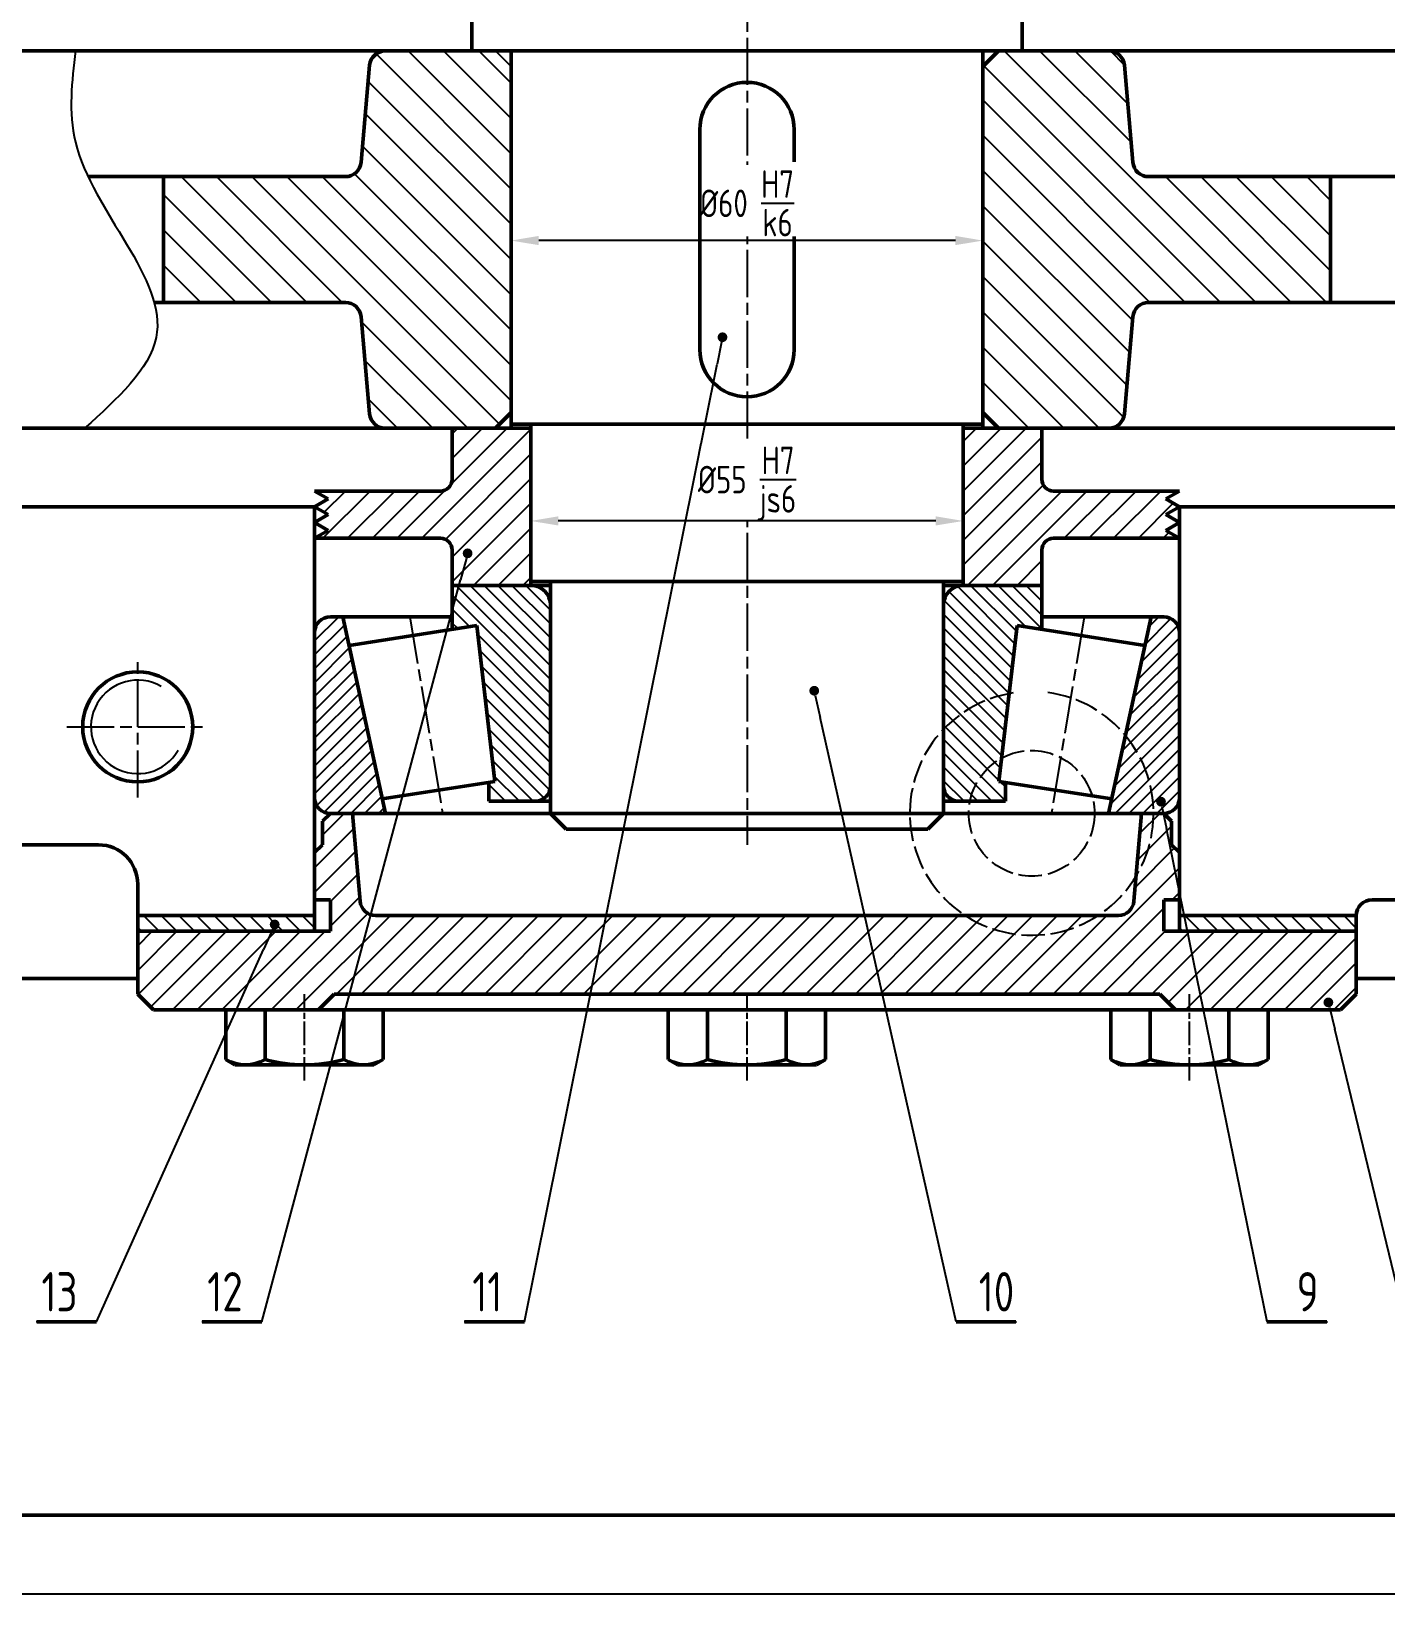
# Model space of a CAD drawing. Header units: millimetres. Extents: x -11122 to -2883, y -3177 to -1688.
# Drawn here: x -5366.8 to -5194.5, y -3176.6 to -2977.8 of the extents above; entities that cross this region are included whole.
import ezdxf

# ---------------------------------------------------------------- set-up
doc = ezdxf.new("R2010")
doc.units = ezdxf.units.MM
doc.header["$LTSCALE"] = 0.5
for name, pattern in [('AM_ISO02W050', [7.5, 6, -1.5]), ('AM_ISO08W050', [18, 12, -1.5, 3, -1.5]), ('AM_ISO08W050x2', [9, 6, -0.75, 1.5, -0.75])]:
    doc.linetypes.add(name, pattern=pattern)
for name, color, linetype, lineweight in [('AM_0', 7, 'Continuous', 50), ('AM_3', 6, 'AM_ISO02W050', 25), ('AM_4', 3, 'Continuous', 25), ('AM_5', 3, 'Continuous', 25), ('AM_7', 4, 'AM_ISO08W050', 25)]:
    doc.layers.add(name, color=color, linetype=linetype, lineweight=lineweight)
doc.styles.get("Standard").update_dxf_attribs({"font": 'tcvn+7284-2003i.ttf', "width": 0.8, "height": 3.5})
doc.styles.add('TCVN', font='tcvn+7284-2003i.ttf', dxfattribs={"width": 0.8, "height": 3.5})
doc.dimstyles.new('MyTemplate$0', dxfattribs={"dimtxt": 3.5, "dimasz": 3.5, "dimexe": 1.5, "dimexo": 0, "dimtad": 1, "dimtoh": 1, "dimdec": 0, "dimzin": 0, "dimtxsty": 'TCVN', "dimcen": 0, "dimclrd": 3, "dimclre": 3, "dimclrt": 1, "dimadec": 0, "dimazin": 0, "dimtfac": 1, "dimtdec": 0, "dimtofl": 0, "dimtmove": 0, "dimatfit": 3, "dimfxl": 1, "dimtfill": 1, "dimtolj": 1, "dimtzin": 0, "dimarcsym": 0})

# ---------------------------------------------------------------- blocks, each defined once
blk = doc.blocks.new('M10_dau_lu_long')
at = {"layer": 'AM_0'}
for p, q in [((3376.73, 3414.67), (3375.57, 3414)), ((3375.57, 3407.67), (3375.57, 3414)), ((3394.41, 3414.67), (3376.73, 3414.67)), ((3394.41, 3414.67), (3376.73, 3414.67)), ((3380.57, 3407.67), (3380.57, 3414)), ((3390.57, 3407.67), (3390.57, 3414)), ((3394.41, 3414.67), (3395.57, 3414)), ((3395.57, 3407.67), (3395.57, 3414)), ((3395.57, 3407.67), (3375.57, 3407.67))]:
    blk.add_line(p, q, dxfattribs=at)
for centre, radius, start, end in [((3378.07, 3409.67), 5, 60, 120), ((3385.57, 3395.67), 19, 74.7385, 105.2615), ((3393.07, 3409.67), 5, 60, 120)]:
    blk.add_arc(centre, radius, start, end, dxfattribs=at)
blk = doc.blocks.new('*D177')
at = {"layer": 'AM_5', "color": 3, "lineweight": -2, "transparency": 16777216}
for p, q in [((-5305.75, -3004.31), (-5305.75, -3005.94)), ((-5249.25, -3004.44), (-5302.25, -3004.44)), ((-5245.75, -3004.31), (-5245.75, -3005.94))]:
    blk.add_line(p, q, dxfattribs=at)
at = {"layer": 'AM_5', "color": 3, "transparency": 16777216}
for points in [[(-5302.25, -3003.85), (-5302.25, -3005.02), (-5305.75, -3004.44)], [(-5249.25, -3003.85), (-5249.25, -3005.02), (-5245.75, -3004.44)]]:
    blk.add_solid(points, dxfattribs=at)
at = {"layer": 'AM_5', "color": 1, "transparency": 16777216, "insert": (-5275.75, -2999.7), "char_height": 3.5, "attachment_point": 5, "style": 'TCVN', "bg_fill": 3, "box_fill_scale": 1.1, "bg_fill_color": 256, "bg_fill_true_color": 13158600, "bg_fill_transparency": 0}
blk.add_mtext('\\A1;%%c60{}{\\C2; \\SH7/k6;}', dxfattribs=at)
blk = doc.blocks.new('*D178')
at = {"layer": 'AM_5', "color": 3, "lineweight": -2, "transparency": 16777216}
for p, q in [((-5303.25, -3038.06), (-5303.25, -3041.61)), ((-5248.25, -3038.31), (-5248.25, -3041.61)), ((-5251.75, -3040.11), (-5299.75, -3040.11))]:
    blk.add_line(p, q, dxfattribs=at)
at = {"layer": 'AM_5', "color": 3, "transparency": 16777216}
for points in [[(-5299.75, -3039.52), (-5299.75, -3040.69), (-5303.25, -3040.11)], [(-5251.75, -3039.52), (-5251.75, -3040.69), (-5248.25, -3040.11)]]:
    blk.add_solid(points, dxfattribs=at)
at = {"layer": 'AM_5', "color": 1, "transparency": 16777216, "insert": (-5275.75, -3034.85), "char_height": 3.5, "attachment_point": 5, "style": 'TCVN', "bg_fill": 3, "box_fill_scale": 1.1, "bg_fill_color": 256, "bg_fill_true_color": 13158600, "bg_fill_transparency": 0}
blk.add_mtext('\\A1;%%c55{}{\\C2; \\SH7/js6;}', dxfattribs=at)
blk = doc.blocks.new('*D193')
at = {"layer": 'AM_5', "color": 3, "lineweight": -2, "transparency": 16777216}
for p, q in [((-5459.59, -2987.31), (-5459.59, -2783.87)), ((-5009.5, -2987.31), (-5009.5, -2783.87)), ((-5456.09, -2785.37), (-5013, -2785.37))]:
    blk.add_line(p, q, dxfattribs=at)
at = {"layer": 'AM_5', "color": 3, "transparency": 16777216}
for points in [[(-5456.09, -2784.79), (-5456.09, -2785.95), (-5459.59, -2785.37)], [(-5013, -2784.79), (-5013, -2785.95), (-5009.5, -2785.37)]]:
    blk.add_solid(points, dxfattribs=at)
at = {"layer": 'AM_5', "color": 1, "transparency": 16777216, "insert": (-5234.54, -2782.99), "char_height": 3.5, "attachment_point": 5, "style": 'TCVN', "bg_fill": 3, "box_fill_scale": 1.1, "bg_fill_color": 256, "bg_fill_true_color": 13158600, "bg_fill_transparency": 0}
blk.add_mtext('\\A1;450', dxfattribs=at)

msp = doc.modelspace()

# ---------------------------------------------------------------- hatches: boundary and pattern name
h = msp.add_hatch()
h.set_pattern_fill('ANSI31', color=1, scale=10, angle=90)
h.set_pattern_definition([(135, (2749, 3.9097), (-0.88388348, -0.88388348), [])])
h.paths.add_polyline_path([(-5307.81, -3073.24), (-5308.61, -3073.36), (-5308.61, -3075.78), (-5302.75, -3075.78, 0.414214), (-5300.75, -3073.78), (-5300.75, -3050.81, 0.414214), (-5303.25, -3048.31), (-5313.25, -3048.31), (-5313.25, -3053.91), (-5310.1, -3053.42)])
h.paths.add_polyline_path([(-5250.75, -3073.78, 0.414214), (-5248.75, -3075.78), (-5242.89, -3075.78), (-5242.89, -3073.36), (-5243.7, -3073.24), (-5241.4, -3053.42), (-5238.25, -3053.91), (-5238.25, -3048.31), (-5248.25, -3048.31, 0.414214), (-5250.75, -3050.81)])
h = msp.add_hatch()
h.set_pattern_fill('ANSI31', color=1, scale=10)
h.set_pattern_definition([(45, (2749, 3.9097), (-0.88388348, 0.88388348), [])])
h.paths.add_polyline_path([(-5327.14, -3052.31), (-5328.75, -3052.31, 0.414214), (-5330.75, -3054.31), (-5330.75, -3075.31, 0.414214), (-5328.75, -3077.31), (-5321.75, -3077.31)])
h.paths.add_polyline_path([(-5220.75, -3054.31, 0.414214), (-5222.75, -3052.31), (-5224.36, -3052.31), (-5229.75, -3077.31), (-5222.75, -3077.31, 0.414214), (-5220.75, -3075.31)])
at = {"layer": 'AM_5'}
h = msp.add_hatch(color=256, dxfattribs=at)
edge = h.paths.add_edge_path(flags=0)
edge.add_arc((-5278.87, -3016.74), 0.625, 0, 360)
h = msp.add_hatch(color=256, dxfattribs=at)
edge = h.paths.add_edge_path(flags=0)
edge.add_arc((-5311.29, -3044.23), 0.625, 0, 360)
h = msp.add_hatch(color=256, dxfattribs=at)
edge = h.paths.add_edge_path(flags=0)
edge.add_arc((-5267.2, -3061.71), 0.625, 0, 360)
h = msp.add_hatch(color=256, dxfattribs=at)
edge = h.paths.add_edge_path(flags=0)
edge.add_arc((-5223.09, -3075.82), 0.625, 0, 360)
h = msp.add_hatch(color=256, dxfattribs=at)
edge = h.paths.add_edge_path(flags=0)
edge.add_arc((-5335.83, -3091.45), 0.625, 0, 360)
h = msp.add_hatch(color=256, dxfattribs=at)
edge = h.paths.add_edge_path(flags=0)
edge.add_arc((-5201.8, -3101.36), 0.625, 0, 360)
at = {"layer": 'AM_7'}
h = msp.add_hatch(dxfattribs=at)
h.set_pattern_fill('ANSI31', color=256, scale=0.5, angle=90)
h.set_pattern_definition([(135, (2778, 0), (-1.12253202, -1.12253202), [])])
h.paths.add_polyline_path([(-5068.25, -3090.31), (-5084.75, -3090.31), (-5084.75, -3092.31), (-5068.25, -3092.31)])
h.paths.add_polyline_path([(-5146.75, -3090.31), (-5152.64, -3090.31), (-5153.02, -3092.31), (-5146.75, -3092.31)])
h.paths.add_polyline_path([(-5152.64, -3090.31), (-5163.25, -3090.31), (-5163.25, -3092.31), (-5153.02, -3092.31)])
h.paths.add_polyline_path([(-5198.25, -3090.31), (-5220.13, -3090.31), (-5219.73, -3092.31), (-5198.25, -3092.31)])
h.paths.add_polyline_path([(-5220.13, -3090.31), (-5220.75, -3090.31), (-5220.75, -3092.31), (-5219.73, -3092.31)])
h.paths.add_polyline_path([(-5330.75, -3090.31), (-5353.25, -3090.31), (-5353.25, -3092.31), (-5330.75, -3092.31)])
h.paths.add_polyline_path([(-5336.05, -3091.45, -1), (-5335.61, -3091.45, -1)], flags=16)

# ---------------------------------------------------------------- linework, layer by layer
for p, q in [((-5307.75, -2980.31), (-5305.75, -2982.31)), ((-5303.25, -3028.31), (-5313.25, -3028.31)), ((-5305.75, -3028.31), (-5303.25, -3028.31)), ((-5245.75, -3028.31), (-5248.25, -3028.31)), ((-5227.91, -3028.31), (-5144.92, -3028.31)), ((-5300.75, -3048.31), (-5313.25, -3048.31)), ((-5303.25, -3048.31), (-5300.75, -3048.31)), ((-5248.25, -3048.31), (-5250.75, -3048.31)), ((-5245.75, -3048.31), (-5250.75, -3048.31)), ((-5238.25, -3048.31), (-5250.75, -3048.31))]:
    msp.add_line(p, q)
at = {"layer": 'AM_0'}
for p, q in [((-5310.75, -2980.31), (-5310.75, -2975.31)), ((-5240.75, -2980.31), (-5240.75, -2975.31)), ((-5323.59, -2980.31), (-5321.76, -2980.31)), ((-5229.74, -2980.31), (-5321.76, -2980.31)), ((-5303.25, -2980.31), (-5310.75, -2980.31)), ((-5275.75, -2980.31), (-5305.75, -2980.31)), ((-5275.75, -2980.31), (-5245.75, -2980.31)), ((-5248.25, -2980.31), (-5240.75, -2980.31)), ((-5243.75, -2980.31), (-5245.75, -2982.31)), ((-5227.91, -2980.31), (-5229.74, -2980.31)), ((-5144.92, -2980.31), (-5227.91, -2980.31)), ((-5323.75, -2982.14), (-5324.83, -2994.48)), ((-5227.75, -2982.14), (-5226.67, -2994.48)), ((-5269.75, -3018.31), (-5269.75, -2990.31)), ((-5326.83, -2996.31), (-5359.56, -2996.31)), ((-5349.96, -2996.31), (-5349.96, -3012.31)), ((-5224.68, -2996.31), (-5158.4, -2996.31)), ((-5201.54, -2996.31), (-5201.54, -3012.31)), ((-5326.83, -3012.31), (-5351.16, -3012.31)), ((-5224.68, -3012.31), (-5158.4, -3012.31)), ((-5323.75, -3026.48), (-5324.83, -3014.14)), ((-5227.75, -3026.48), (-5226.67, -3014.14)), ((-5307.75, -3028.31), (-5305.75, -3026.31)), ((-5243.75, -3028.31), (-5245.75, -3026.31)), ((-5323.59, -3028.31), (-5321.76, -3028.31)), ((-5303.25, -3028.31), (-5321.76, -3028.31)), ((-5313.25, -3034.81), (-5313.25, -3028.31)), ((-5245.75, -3027.81), (-5305.75, -3027.81)), ((-5303.25, -3028.31), (-5305.75, -3028.31)), ((-5238.25, -3028.31), (-5248.25, -3028.31)), ((-5229.74, -3028.31), (-5243.75, -3028.31)), ((-5238.25, -3034.81), (-5238.25, -3028.31)), ((-5144.92, -3028.31), (-5229.74, -3028.31)), ((-5329.02, -3037.31), (-5330.75, -3036.31)), ((-5330.75, -3036.31), (-5314.75, -3036.31)), ((-5330.75, -3038.31), (-5329.02, -3037.31)), ((-5220.75, -3036.31), (-5236.75, -3036.31)), ((-5222.48, -3037.31), (-5220.75, -3036.31)), ((-5220.75, -3038.31), (-5222.48, -3037.31)), ((-5330.75, -3038.31), (-5412.09, -3038.31)), ((-5330.75, -3038.31), (-5330.75, -3090.31)), ((-5329.02, -3039.31), (-5330.75, -3038.31)), ((-5330.75, -3040.31), (-5329.02, -3039.31)), ((-5222.48, -3039.31), (-5220.75, -3038.31)), ((-5220.75, -3040.31), (-5222.48, -3039.31)), ((-5220.75, -3038.31), (-5146.75, -3038.31)), ((-5220.75, -3038.31), (-5220.75, -3090.31)), ((-5329.02, -3041.31), (-5330.75, -3040.31)), ((-5330.75, -3042.31), (-5329.02, -3041.31)), ((-5222.48, -3041.31), (-5220.75, -3040.31)), ((-5220.75, -3042.31), (-5222.48, -3041.31)), ((-5330.75, -3042.31), (-5314.75, -3042.31)), ((-5220.75, -3042.31), (-5236.75, -3042.31)), ((-5313.25, -3048.31), (-5313.25, -3043.81)), ((-5238.25, -3048.31), (-5238.25, -3043.81)), ((-5313.25, -3048.31), (-5303.25, -3048.31)), ((-5313.25, -3048.31), (-5313.25, -3053.91)), ((-5303.25, -3047.81), (-5300.75, -3047.81)), ((-5303.25, -3048.31), (-5300.75, -3048.31)), ((-5275.75, -3047.81), (-5300.75, -3047.81)), ((-5300.75, -3047.81), (-5300.75, -3077.31)), ((-5300.75, -3073.78), (-5300.75, -3048.31)), ((-5300.75, -3073.78), (-5300.75, -3048.31)), ((-5300.75, -3073.78), (-5300.75, -3048.31)), ((-5275.75, -3047.81), (-5250.75, -3047.81)), ((-5250.75, -3047.81), (-5250.75, -3077.31)), ((-5248.25, -3047.81), (-5250.75, -3047.81)), ((-5250.75, -3073.78), (-5250.75, -3048.31)), ((-5250.75, -3073.78), (-5250.75, -3048.31)), ((-5248.25, -3048.31), (-5250.75, -3048.31)), ((-5250.75, -3073.78), (-5250.75, -3048.31)), ((-5238.25, -3048.31), (-5248.25, -3048.31)), ((-5238.25, -3048.31), (-5238.25, -3053.91)), ((-5300.75, -3050.81), (-5300.75, -3073.78)), ((-5250.75, -3050.81), (-5250.75, -3073.78)), ((-5327.14, -3052.31), (-5328.75, -3052.31)), ((-5321.75, -3077.31), (-5327.14, -3052.31)), ((-5327.14, -3052.31), (-5313.25, -3052.31)), ((-5224.36, -3052.31), (-5238.25, -3052.31)), ((-5229.75, -3077.31), (-5224.36, -3052.31)), ((-5224.36, -3052.31), (-5222.75, -3052.31)), ((-5330.75, -3054.31), (-5330.75, -3075.31)), ((-5310.1, -3053.42), (-5326.36, -3055.95)), ((-5307.81, -3073.24), (-5310.1, -3053.42)), ((-5243.7, -3073.24), (-5241.4, -3053.42)), ((-5241.4, -3053.42), (-5225.15, -3055.95)), ((-5220.75, -3054.31), (-5220.75, -3075.31)), ((-5322.15, -3075.47), (-5307.81, -3073.24)), ((-5308.61, -3073.36), (-5308.61, -3075.78)), ((-5229.36, -3075.47), (-5243.7, -3073.24)), ((-5242.89, -3073.36), (-5242.89, -3075.78)), ((-5302.75, -3075.78), (-5308.61, -3075.78)), ((-5302.75, -3075.78), (-5300.75, -3075.78)), ((-5248.75, -3075.78), (-5250.75, -3075.78)), ((-5248.75, -3075.78), (-5242.89, -3075.78)), ((-5329.75, -3078.31), (-5328.75, -3077.31)), ((-5329.75, -3081.31), (-5329.75, -3078.31)), ((-5328.75, -3077.31), (-5325.94, -3077.31)), ((-5328.75, -3077.31), (-5321.75, -3077.31)), ((-5325.94, -3077.31), (-5324.96, -3088.48)), ((-5321.75, -3077.31), (-5300.75, -3077.31)), ((-5300.75, -3077.31), (-5298.75, -3079.31)), ((-5300.75, -3077.31), (-5250.75, -3077.31)), ((-5250.75, -3077.31), (-5300.75, -3077.31)), ((-5298.75, -3077.31), (-5275.75, -3077.31)), ((-5252.75, -3077.31), (-5275.75, -3077.31)), ((-5250.75, -3077.31), (-5252.75, -3079.31)), ((-5229.75, -3077.31), (-5250.75, -3077.31)), ((-5222.75, -3077.31), (-5229.75, -3077.31)), ((-5225.56, -3077.31), (-5226.54, -3088.48)), ((-5222.75, -3077.31), (-5225.56, -3077.31)), ((-5221.75, -3078.31), (-5222.75, -3077.31)), ((-5221.75, -3081.31), (-5221.75, -3078.31)), ((-5252.75, -3079.31), (-5298.75, -3079.31)), ((-5358.25, -3081.31), (-5457.59, -3081.31)), ((-5330.75, -3082.31), (-5329.75, -3081.31)), ((-5330.75, -3092.31), (-5330.75, -3082.31)), ((-5220.75, -3082.31), (-5221.75, -3081.31)), ((-5220.75, -3092.31), (-5220.75, -3082.31)), ((-5353.25, -3090.31), (-5353.25, -3086.31)), ((-5353.25, -3090.31), (-5353.25, -3087.31)), ((-5328.75, -3088.31), (-5330.75, -3088.31)), ((-5328.75, -3092.31), (-5328.75, -3088.31)), ((-5222.75, -3092.31), (-5222.75, -3088.31)), ((-5222.75, -3088.31), (-5220.75, -3088.31)), ((-5196.25, -3088.31), (-5165.25, -3088.31)), ((-5353.25, -3100.31), (-5353.25, -3090.31)), ((-5330.75, -3090.31), (-5353.25, -3090.31)), ((-5353.25, -3090.31), (-5330.75, -3090.31)), ((-5322.97, -3090.31), (-5228.53, -3090.31)), ((-5322.97, -3090.31), (-5228.53, -3090.31)), ((-5220.75, -3090.31), (-5198.25, -3090.31)), ((-5220.75, -3090.31), (-5198.25, -3090.31)), ((-5198.25, -3100.31), (-5198.25, -3090.31)), ((-5353.25, -3092.31), (-5328.75, -3092.31)), ((-5198.25, -3092.31), (-5222.75, -3092.31)), ((-5353.25, -3098.31), (-5424.59, -3098.31)), ((-5163.25, -3098.31), (-5198.25, -3098.31)), ((-5353.25, -3100.31), (-5351.25, -3102.31)), ((-5330.25, -3102.31), (-5328.25, -3100.31)), ((-5223.25, -3100.31), (-5328.25, -3100.31)), ((-5221.25, -3102.31), (-5223.25, -3100.31)), ((-5198.25, -3100.31), (-5200.25, -3102.31)), ((-5200.25, -3102.31), (-5351.25, -3102.31)), ((-5358.49, -3141.98), (-5366.09, -3141.98)), ((-5337.45, -3141.98), (-5345.05, -3141.98)), ((-5304.07, -3141.98), (-5311.68, -3141.98)), ((-5241.56, -3141.98), (-5249.16, -3141.98)), ((-5202.01, -3141.98), (-5209.61, -3141.98)), ((-4386.6, -3166.59), (-5545.6, -3166.59))]:
    msp.add_line(p, q, dxfattribs=at)
msp.add_lwpolyline([(-5323.59, -2980.31), (-5409.09, -2980.31), (-5412.09, -2983.31), (-5412.09, -3025.31), (-5409.09, -3028.31), (-5323.59, -3028.31)], dxfattribs=at)
msp.add_circle((-5353.25, -3066.31), 7, dxfattribs=at)
for centre, radius, start, end in [((-5321.76, -2982.31), 2, 90, 175), ((-5229.74, -2982.31), 2, 5, 90), ((-5275.75, -2990.31), 6, 0, 180), ((-5224.68, -2994.31), 2, 185, 270), ((-5326.83, -3014.31), 2, 5, 90), ((-5224.68, -3014.31), 2, 90, 175), ((-5275.75, -3018.31), 6, 180, 0), ((-5321.76, -3026.31), 2, 185, 270), ((-5229.74, -3026.31), 2, 270, 355), ((-5314.75, -3034.81), 1.5, 270, 0), ((-5236.75, -3034.81), 1.5, 180, 270), ((-5314.75, -3043.81), 1.5, 0, 90), ((-5236.75, -3043.81), 1.5, 90, 180), ((-5303.25, -3050.81), 2.5, 0, 90), ((-5248.25, -3050.81), 2.5, 90, 180), ((-5328.75, -3054.31), 2, 90, 180), ((-5222.75, -3054.31), 2, 0, 90), ((-5302.75, -3073.78), 2, 270, 0), ((-5248.75, -3073.78), 2, 180, 270), ((-5328.75, -3075.31), 2, 180, 270), ((-5222.75, -3075.31), 2, 270, 0), ((-5358.25, -3086.31), 5, 0, 90), ((-5322.97, -3088.31), 2, 185, 270), ((-5228.53, -3088.31), 2, 270, 355), ((-5196.25, -3090.31), 2, 90, 180)]:
    msp.add_arc(centre, radius, start, end, dxfattribs=at)
at = {"layer": 'AM_0', "lineweight": 50}
msp.add_arc((-5326.83, -2994.31), 2, 270, 355, dxfattribs=at)
at = {"layer": 'AM_3'}
msp.add_circle((-5239.54, -3077.31), 8, dxfattribs=at)
msp.add_arc((-5239.54, -3077.31), 15.5, 98.8073, 82.3125, dxfattribs=at)
at = {"layer": 'AM_4'}
msp.add_line((-5565.6, -3176.59), (-4376.6, -3176.59), dxfattribs=at)
msp.add_arc((-5353.25, -3066.31), 5.95, 60, 330, dxfattribs=at)
msp.add_spline([(-5361.17, -2980.31), (-5361.17, -2991.9), (-5350.91, -3016.79), (-5360, -3028.31)], degree=3, dxfattribs=at)
at = {"layer": 'AM_5'}
for p, q in [((-5279, -3017.36), (-5279.56, -3020.18)), ((-5311.45, -3044.83), (-5312.2, -3047.61)), ((-5337.45, -3141.98), (-5312.2, -3047.61)), ((-5267.07, -3062.32), (-5266.44, -3065.13)), ((-5249.16, -3141.98), (-5266.44, -3065.13)), ((-5222.97, -3076.44), (-5222.39, -3079.25)), ((-5209.59, -3141.98), (-5222.39, -3079.25)), ((-5336.08, -3092.02), (-5337.26, -3094.64)), ((-5358.49, -3141.98), (-5337.26, -3094.64)), ((-5201.65, -3101.97), (-5200.98, -3104.76)), ((-5191.97, -3141.98), (-5200.98, -3104.76))]:
    msp.add_line(p, q, dxfattribs=at)
at = {"layer": 'AM_5', "color": 3}
for p, q in [((-5358.49, -3141.98), (-5366.15, -3141.98)), ((-5337.45, -3141.98), (-5345.11, -3141.98)), ((-5304.07, -3141.98), (-5311.74, -3141.98)), ((-5249.16, -3141.98), (-5241.49, -3141.98)), ((-5209.59, -3141.98), (-5201.92, -3141.98))]:
    msp.add_line(p, q, dxfattribs=at)
at = {"layer": 'AM_7'}
for p, q in [((-5275.75, -2807.63), (-5275.75, -3081.31)), ((-5353.25, -3075.31), (-5353.25, -3057.31)), ((-5362.25, -3066.31), (-5344.25, -3066.31)), ((-5275.75, -3102.33), (-5275.75, -3102.31))]:
    msp.add_line(p, q, dxfattribs=at)
at = {"layer": 'AM_7', "linetype": 'Continuous'}
for p, q in [((-5243.02, -2980.31), (-5211.02, -3012.31)), ((-5238.53, -2980.31), (-5226.89, -2991.94)), ((-5234.04, -2980.31), (-5227.33, -2987.02)), ((-5229.53, -2980.32), (-5227.76, -2982.1)), ((-5222.53, -2996.31), (-5206.53, -3012.31)), ((-5218.04, -2996.31), (-5202.04, -3012.31)), ((-5213.55, -2996.31), (-5201.54, -3008.31)), ((-5209.06, -2996.31), (-5201.54, -3003.82)), ((-5204.56, -2996.31), (-5201.54, -2999.33)), ((-5245.75, -3009), (-5227.84, -3026.92)), ((-5245.75, -3013.49), (-5230.94, -3028.31)), ((-5245.75, -3017.98), (-5235.43, -3028.31)), ((-5245.75, -3022.47), (-5239.92, -3028.31))]:
    msp.add_line(p, q, dxfattribs=at)
at = {"layer": 'AM_7', "lineweight": 25}
for p, q in [((-5318.62, -3052.31), (-5314.49, -3077.31)), ((-5232.88, -3052.31), (-5237.01, -3077.31))]:
    msp.add_line(p, q, dxfattribs=at)
at = {"layer": 'AM_7', "linetype": 'AM_ISO08W050x2'}
for p, q in [((-5332.04, -3111.31), (-5332.04, -3100.31)), ((-5275.75, -3111.31), (-5275.75, -3100.33)), ((-5219.46, -3111.31), (-5219.46, -3100.31))]:
    msp.add_line(p, q, dxfattribs=at)

# ---------------------------------------------------------------- block references
at = {"layer": 'AM_0', "rotation": 180}
msp.add_blockref('M10_dau_lu_long', (-1946.47, 305.36), dxfattribs=at)
at = {"layer": 'AM_0', "xscale": -1, "rotation": 180}
for p in [(-8661.33, 305.36), (-8605.04, 305.36)]:
    msp.add_blockref('M10_dau_lu_long', p, dxfattribs=at)

# ---------------------------------------------------------------- texts
at = {"layer": 'AM_5', "color": 1, "char_height": 5, "attachment_point": 8}
for s, insert in [('13', (-5363.2, -3140.67)), ('12', (-5342.15, -3140.67)), ('11', (-5308.78, -3140.67)), ('10', (-5244.01, -3140.67)), ('9', (-5204.44, -3140.67))]:
    msp.add_mtext(s, dxfattribs=dict(at, insert=insert))

# ---------------------------------------------------------------- next in the draw order: wipeouts: each hides what was drawn before it
for points in [[(-5284.4, -2992.87), (-5284.07, -3003.89), (-5267.98, -3003.92), (-5267.9, -2994.33), (-5284.28, -2995.36)], [(-5281.97, -3032.21), (-5281.81, -3039.48), (-5267.69, -3041.16), (-5265.61, -3030), (-5275.75, -3030.13)]]:
    msp.add_wipeout(points).dxf.layer = 'AM_0'

# ---------------------------------------------------------------- next in the draw order: dimensions: what is measured, and where the dimension line sits
at = {"layer": 'AM_5'}
dim = msp.add_linear_dim(base=(-5305.75, -3004.44), p1=(-5245.75, -3004.31), p2=(-5305.75, -3004.31), text='%%c<>{}{\\C2; \\SH7/k6;}', dimstyle='MyTemplate$0', override={"dimtp": 0, "dimtm": 0, "dimtdec": 3, "dimtzin": 0}, dxfattribs=at)
dim.commit()
dim.dimension.update_dxf_attribs({"geometry": '*D177', "text_midpoint": (-5275.75, -2999.7)})
dim = msp.add_linear_dim(base=(-5303.25, -3040.11), p1=(-5248.25, -3038.31), p2=(-5303.25, -3038.06), text='%%c<>{}{\\C2; \\SH7/js6;}', dimstyle='MyTemplate$0', override={"dimtp": 0, "dimtm": 0, "dimtdec": 4, "dimtzin": 0}, dxfattribs=at)
dim.commit()
dim.dimension.update_dxf_attribs({"geometry": '*D178', "text_midpoint": (-5275.75, -3040.11), "dimtype": 160})

# ---------------------------------------------------------------- next in the draw order: hatches: boundary and pattern name
at = {"layer": 'AM_7'}
h = msp.add_hatch(dxfattribs=at)
h.set_pattern_fill('ANSI31', color=256, angle=90)
h.set_pattern_definition([(135, (2778, 0), (-2.245064, -2.245064), [])])
h.paths.add_polyline_path([(-5305.75, -2982.31), (-5307.75, -2980.31), (-5310.75, -2980.31), (-5321.76, -2980.31, 0.388879), (-5323.75, -2982.14), (-5324.83, -2994.48, -0.388879), (-5326.83, -2996.31), (-5349.96, -2996.31), (-5349.96, -3012.31), (-5326.83, -3012.31, -0.388879), (-5324.83, -3014.14), (-5323.75, -3026.48, 0.388879), (-5321.76, -3028.31), (-5307.75, -3028.31), (-5305.75, -3026.31)])
h = msp.add_hatch(dxfattribs=at)
h.set_pattern_fill('ANSI31', color=256, scale=0.7, angle=180)
h.set_pattern_definition([(225, (-5420.5915, -5559.6729), (1.5715448, -1.5715448), [])])
h.paths.add_polyline_path([(-5222.48, -3037.31), (-5220.75, -3036.31), (-5236.75, -3036.31, -0.414214), (-5238.25, -3034.81), (-5238.25, -3028.31), (-5248.25, -3028.31), (-5248.25, -3048.31), (-5238.25, -3048.31), (-5238.25, -3043.81, -0.414214), (-5236.75, -3042.31), (-5220.75, -3042.31), (-5222.48, -3041.31), (-5220.75, -3040.31), (-5222.48, -3039.31), (-5220.75, -3038.31)])
h.paths.add_polyline_path([(-5303.25, -3028.31), (-5313.25, -3028.31), (-5313.25, -3034.81, -0.414214), (-5314.75, -3036.31), (-5330.75, -3036.31), (-5329.02, -3037.31), (-5330.75, -3038.31), (-5329.02, -3039.31), (-5330.75, -3040.31), (-5329.02, -3041.31), (-5330.75, -3042.31), (-5314.75, -3042.31, -0.414214), (-5313.25, -3043.81), (-5313.25, -3048.31), (-5303.25, -3048.31)])
h.paths.add_polyline_path([(-5198.25, -3092.31), (-5222.75, -3092.31), (-5222.75, -3088.31), (-5220.75, -3088.31), (-5220.75, -3082.31), (-5221.75, -3081.31), (-5221.75, -3078.31), (-5222.75, -3077.31), (-5225.56, -3077.31), (-5226.54, -3088.48, -0.388879), (-5228.53, -3090.31), (-5322.97, -3090.31, -0.388879), (-5324.96, -3088.48), (-5325.94, -3077.31), (-5328.75, -3077.31), (-5329.75, -3078.31), (-5329.75, -3081.31), (-5330.75, -3082.31), (-5330.75, -3088.31), (-5328.75, -3088.31), (-5328.75, -3092.31), (-5353.25, -3092.31), (-5353.25, -3100.31), (-5351.25, -3102.31), (-5330.25, -3102.31), (-5328.25, -3100.31), (-5223.25, -3100.31), (-5221.25, -3102.31), (-5200.25, -3102.31), (-5198.25, -3100.31)])

# ---------------------------------------------------------------- next in the draw order: linework, layer by layer
for p, q in [((-5305.75, -2982.31), (-5305.75, -3026.31)), ((-5245.75, -2982.31), (-5245.75, -3026.31)), ((-5303.25, -3028.31), (-5303.25, -3048.31)), ((-5303.25, -3048.31), (-5303.25, -3028.31)), ((-5248.25, -3028.31), (-5248.25, -3048.31))]:
    msp.add_line(p, q)
at = {"layer": 'AM_0'}
for p, q in [((-5305.75, -2980.31), (-5305.75, -3028.31)), ((-5245.75, -2980.31), (-5245.75, -3028.31)), ((-5281.75, -3018.31), (-5281.75, -2990.31)), ((-5303.25, -3048.31), (-5303.25, -3027.81)), ((-5248.25, -3048.31), (-5248.25, -3027.81)), ((-5248.25, -3048.31), (-5248.25, -3028.31))]:
    msp.add_line(p, q, dxfattribs=at)
at = {"layer": 'AM_5'}
msp.add_line((-5304.07, -3141.98), (-5279.56, -3020.18), dxfattribs=at)
at = {"layer": 'AM_7', "linetype": 'Continuous'}
for p, q in [((-5245.63, -2982.19), (-5215.51, -3012.31)), ((-5245.75, -2986.55), (-5220, -3012.31)), ((-5245.75, -2991.04), (-5224.49, -3012.31)), ((-5245.75, -2995.53), (-5226.71, -3014.58)), ((-5245.75, -3000.02), (-5227.07, -3018.7)), ((-5245.75, -3004.51), (-5227.43, -3022.83))]:
    msp.add_line(p, q, dxfattribs=at)

# ---------------------------------------------------------------- next in the draw order: dimensions: what is measured, and where the dimension line sits
at = {"layer": 'AM_5'}
dim = msp.add_linear_dim(base=(-5009.5, -2785.37), p1=(-5459.59, -2987.31), p2=(-5009.5, -2987.31), dimstyle='MyTemplate$0', dxfattribs=at)
dim.commit()
dim.dimension.update_dxf_attribs({"geometry": '*D193', "text_midpoint": (-5234.54, -2782.99)})

doc.saveas('drawing.dxf')
